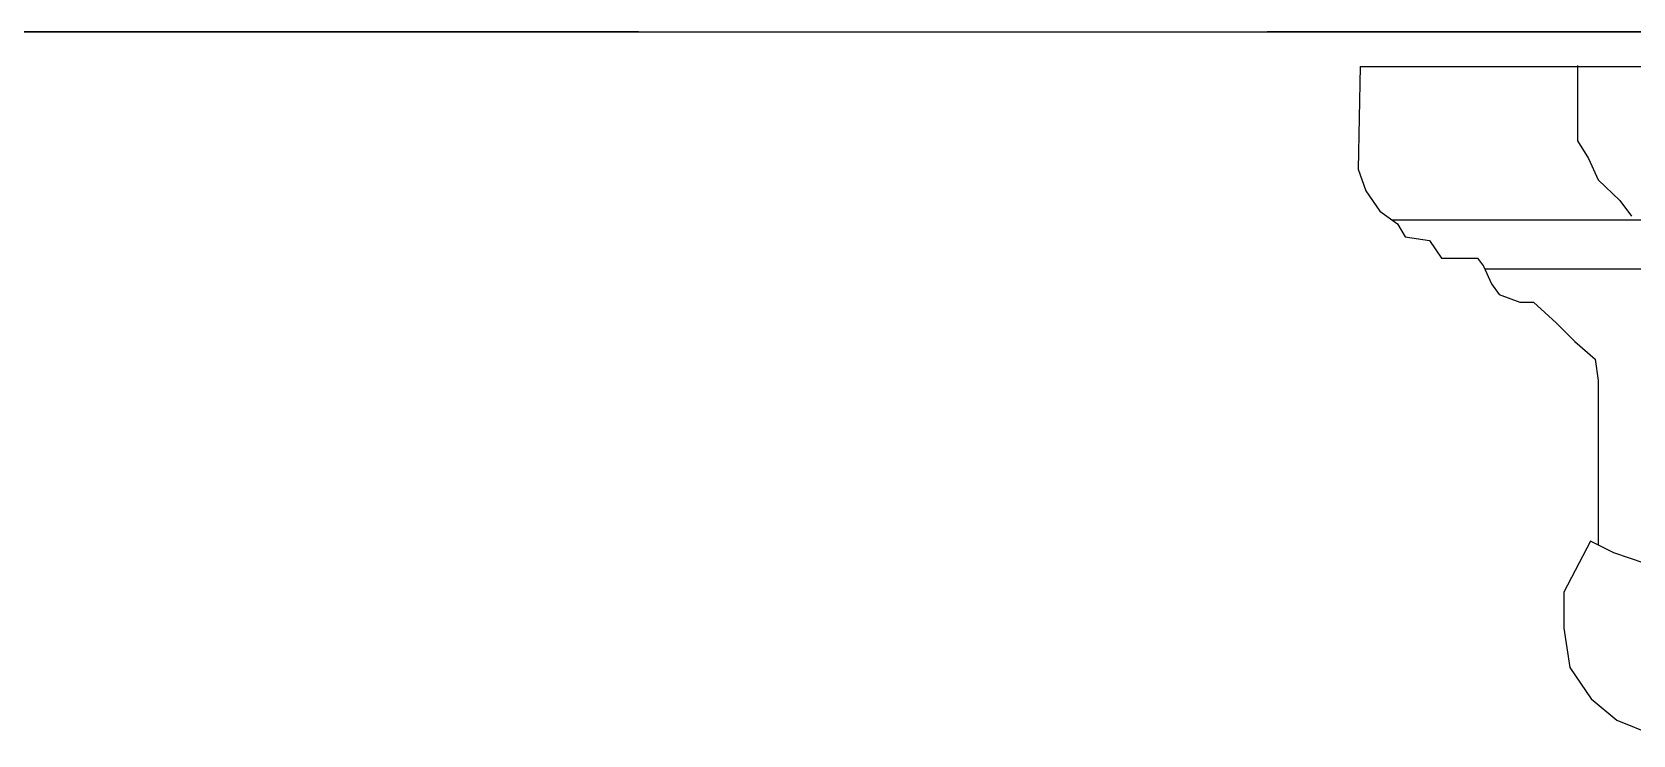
# Model space of a CAD drawing. Header units: metres. Extents: x 2217 to 2595, y -381 to -273.
# Drawn here: x 2357.2309 to 2357.4855, y -371.6498 to -371.5379 of the extents above; entities that cross this region are included whole.
import ezdxf

# ---------------------------------------------------------------- set-up
doc = ezdxf.new("R2010")
doc.units = ezdxf.units.M
doc.header["$LTSCALE"] = 0.5
doc.header["$MEASUREMENT"] = 0
doc.linetypes.add('HIDDEN', pattern=[0.375, 0.25, -0.125])
for name, color, linetype in [('0-COLH', 7, 'Continuous'), ('A-ELV', 3, 'Continuous'), ('A-HAT', 25, 'Continuous')]:
    doc.layers.add(name, color=color, linetype=linetype)

# ---------------------------------------------------------------- blocks, each defined once
blk = doc.blocks.new('dd')
at = {"layer": '0-COLH', "ltscale": 0.5}
for p, q in [((-0.47373, 10.20842, 0.01584), (-0.47435, 10.1757, 0.01584)), ((-0.47373, 10.20842, 0.01584), (-0.22007, 10.20842, 0.01584)), ((-0.40455, 10.20873, 0.01584), (-0.40455, 10.19502, 0.01584)), ((-0.40455, 10.19502, 0.01584), (-0.40455, 10.18474, 0.01584)), ((-0.40455, 10.18474, 0.01584), (-0.40112, 10.17913, 0.01584)), ((-0.40112, 10.17913, 0.01584), (-0.39801, 10.17227, 0.01584)), ((-0.47435, 10.1757, 0.01584), (-0.47186, 10.16884, 0.01584)), ((-0.47186, 10.16884, 0.01584), (-0.4675, 10.1623, 0.01584)), ((-0.39801, 10.17227, 0.01584), (-0.39115, 10.16573, 0.01584)), ((-0.39115, 10.16573, 0.01584), (-0.38741, 10.16074, 0.01584)), ((-0.4675, 10.1623, 0.01584), (-0.46189, 10.15825, 0.01584)), ((-0.00006, 10.1595, 0.01584), (-0.46376, 10.1595, 0.01584)), ((-0.46189, 10.15825, 0.01584), (-0.4594, 10.1542, 0.01584)), ((-0.4594, 10.1542, 0.01584), (-0.45161, 10.15295, 0.01584)), ((-0.45161, 10.15295, 0.01584), (-0.44787, 10.14734, 0.01584)), ((-0.44787, 10.14734, 0.01584), (-0.43634, 10.14734, 0.01584)), ((-0.43634, 10.14734, 0.01584), (-0.43447, 10.14485, 0.01584)), ((-0.43447, 10.14485, 0.01584), (-0.43197, 10.13924, 0.01584)), ((-0.0038, 10.14391, 0.01584), (-0.43415, 10.14391, 0.01584)), ((-0.43197, 10.13924, 0.01584), (-0.42948, 10.13581, 0.01584)), ((-0.42948, 10.13581, 0.01584), (-0.42294, 10.13332, 0.01584)), ((-0.42294, 10.13332, 0.01584), (-0.41857, 10.13332, 0.01584)), ((-0.41857, 10.13332, 0.01584), (-0.41141, 10.12678, 0.01584)), ((-0.41141, 10.12678, 0.01584), (-0.40548, 10.12085, 0.01584)), ((-0.40548, 10.12085, 0.01584), (-0.39894, 10.11525, 0.01584)), ((-0.39894, 10.11525, 0.01584), (-0.39801, 10.10839, 0.01584)), ((-0.39801, 10.10839, 0.01584), (-0.39801, 10.05604, 0.01584)), ((-0.4005, 10.05728, 0.01584), (-0.40891, 10.04108, 0.01584)), ((-0.39302, 10.05354, 0.01584), (-0.4005, 10.05728, 0.01584)), ((-0.38305, 10.05012, 0.01584), (-0.39302, 10.05354, 0.01584)), ((-0.40891, 10.04108, 0.01584), (-0.40891, 10.02955, 0.01584)), ((-0.40891, 10.02955, 0.01584), (-0.40704, 10.01708, 0.01584)), ((-0.40704, 10.01708, 0.01584), (-0.40019, 10.00711, 0.01584)), ((-0.40019, 10.00711, 0.01584), (-0.39209, 10.00026, 0.01584)), ((-0.39209, 10.00026, 0.01584), (-0.38056, 9.99558, 0.01584))]:
    blk.add_line(p, q, dxfattribs=at)

msp = doc.modelspace()

# ---------------------------------------------------------------- linework, layer by layer
at = {"layer": 'A-ELV', "ltscale": 0.5}
msp.add_line((2353.17733, -371.53792), (2359.32733, -371.53792), dxfattribs=at)
at = {"layer": 'A-HAT', "linetype": 'HIDDEN', "ltscale": 0.5}
msp.add_line((2371.32733, -371.53792), (2341.17733, -371.53792), dxfattribs=at)

# ---------------------------------------------------------------- block references
at = {"layer": '0-COLH', "xscale": 0.5, "yscale": 0.5, "zscale": 0.5}
msp.add_blockref('dd', (2357.67897, -376.6476), dxfattribs=at)

doc.saveas('drawing.dxf')
